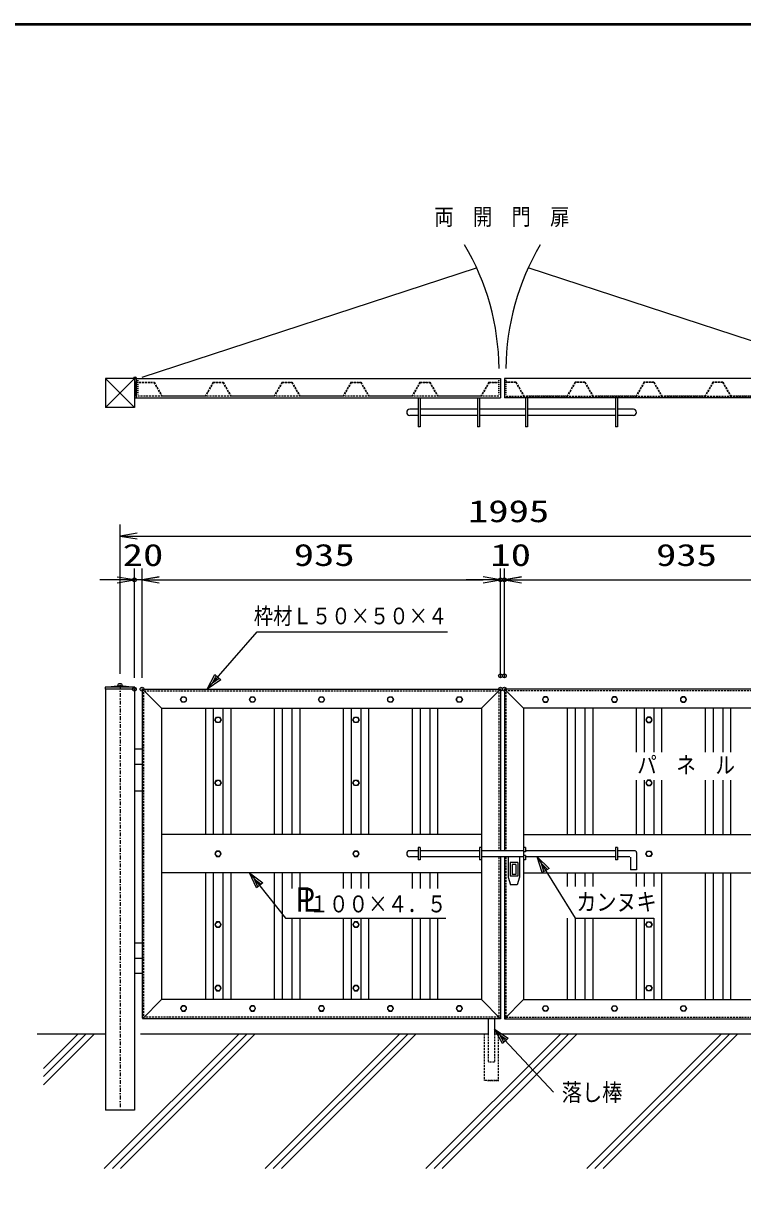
# Model space of a CAD drawing. Units: millimetres, scale not verified. Extents: x -4425 to 4425, y -3150 to 3150.
# Drawn here: x -377 to 1500, y -126 to 2925 of the extents above; entities that cross this region are included whole.
import ezdxf
from ezdxf.enums import TextEntityAlignment as Align

# ---------------------------------------------------------------- set-up
doc = ezdxf.new("R2010")
doc.units = ezdxf.units.MM
doc.header["$LTSCALE"] = 20
doc.header["$PDMODE"] = 32
doc.header["$PDSIZE"] = 10
for name, pattern in [('USER1', [1.01, 0.5, -0.25, 0.01, -0.25]), ('USER2', [0.375, 0.25, -0.125]), ('USER3', [0.26, 0.01, -0.25])]:
    doc.linetypes.add(name, pattern=pattern)
for name, color, linetype, lineweight in [('0-0_1', 7, 'Continuous', 25), ('0-1_2', 7, 'Continuous', 25), ('0-3_0', 1, 'Continuous', 25), ('0-5_WAKU', 7, 'Continuous', 25)]:
    doc.layers.add(name, color=color, linetype=linetype, lineweight=lineweight)
doc.layers.add('0-4_DEFPOINTS', color=7, linetype='Continuous')
doc.styles.add('ＭＳ ゴシック', font='')
doc.styles.get('ＭＳ ゴシック').set_extended_font_data('MS Gothic')

# ---------------------------------------------------------------- blocks, each defined once
blk = doc.blocks.new('DARROWS')
at = {"layer": '0-3_0', "color": 2}
blk.add_line((0, 0), (-19.982, 0), dxfattribs=at)
blk.add_lwpolyline([(-20, -3.333), (0, 0), (-20, 3.333)], dxfattribs=at)

msp = doc.modelspace()

# ---------------------------------------------------------------- linework, layer by layer
at = {"layer": '0-0_1', "color": 4}
for p, q in [((-67.14, 2001.57), (805.64, 2287.24)), ((1813.15, 2001.57), (940.37, 2287.24)), ((963.77, 750.13), (1062.5, 590.05)), ((213.2, 708.17), (307.29, 590.05)), ((307.29, 590.05), (725.1, 590.05)), ((1062.5, 590.05), (1268.01, 590.05)), ((-234.59, 287.67), (-324.62, 197.65)), ((-213.4, 287.67), (-324.62, 176.45)), ((-192.2, 287.67), (-324.62, 155.26)), ((185.03, 287.67), (-165.8, -63.16)), ((206.23, 287.67), (-144.6, -63.16)), ((227.42, 287.67), (-123.41, -63.16)), ((604.66, 287.67), (253.83, -63.16)), ((625.85, 287.67), (275.02, -63.16)), ((647.05, 287.67), (296.22, -63.16)), ((1024.29, 287.67), (673.46, -63.16)), ((1045.48, 287.67), (694.65, -63.16)), ((1066.68, 287.67), (715.84, -63.16)), ((851.97, 300.53), (1005.81, 135.96)), ((1443.91, 287.67), (1093.08, -63.16)), ((1465.11, 287.67), (1114.28, -63.16)), ((1486.3, 287.67), (1135.47, -63.16))]:
    msp.add_line(p, q, dxfattribs=at)
at = {"layer": '0-0_1'}
for p, q in [((-162.09, 1997.88), (-162.09, 1922.95)), ((-87.15, 1997.88), (-162.09, 1997.88)), ((-162.09, 1922.95), (-87.15, 1997.88)), ((-162.09, 1997.88), (-87.15, 1922.95)), ((-87.15, 1997.88), (-87.15, 1922.95)), ((-85.66, 1988.49), (-85.66, 1951.92)), ((-83.66, 1988.49), (-85.66, 1988.49)), ((-83.66, 1988.49), (-83.66, 1951.92)), ((-82.16, 1997.88), (-82.16, 1947.92)), ((-82.16, 1997.88), (868.01, 1997.88)), ((868.01, 1997.88), (868.01, 1947.92)), ((1828.17, 1997.88), (878, 1997.88)), ((878, 1997.88), (878, 1947.92)), ((-87.15, 1922.95), (-162.09, 1922.95)), ((-85.66, 1951.92), (-87.15, 1951.92)), ((-87.15, 1947.92), (868.01, 1947.92)), ((-82.16, 1951.92), (-83.66, 1951.92)), ((653.2, 1947.92), (653.2, 1871.99)), ((658.2, 1947.92), (658.2, 1871.99)), ((808.06, 1947.92), (808.06, 1871.99)), ((813.06, 1947.92), (813.06, 1871.99)), ((1833.17, 1947.92), (878, 1947.92)), ((932.95, 1947.92), (932.95, 1871.99)), ((937.95, 1947.92), (937.95, 1871.99)), ((1167.74, 1947.92), (1167.74, 1871.99)), ((1172.74, 1947.92), (1172.74, 1871.99)), ((653.2, 1917.95), (631.22, 1917.95)), ((653.2, 1901.96), (631.22, 1901.96)), ((808.06, 1917.95), (658.2, 1917.95)), ((808.06, 1901.96), (658.2, 1901.96)), ((932.95, 1917.95), (813.06, 1917.95)), ((932.95, 1901.96), (813.06, 1901.96)), ((1167.74, 1917.95), (937.95, 1917.95)), ((1167.74, 1901.96), (937.95, 1901.96)), ((1214.7, 1917.95), (1172.74, 1917.95)), ((1214.7, 1901.96), (1172.74, 1901.96)), ((658.2, 1871.99), (653.2, 1871.99)), ((813.06, 1871.99), (808.06, 1871.99)), ((937.95, 1871.99), (932.95, 1871.99)), ((1172.74, 1871.99), (1167.74, 1871.99)), ((-163.59, 1192.6), (-163.59, 1187.61)), ((-124.62, 1197.6), (-85.66, 1192.6)), ((-85.66, 1187.61), (-163.59, 1187.61)), ((-162.09, 1187.61), (-162.09, 88.94)), ((-87.15, 1187.61), (-87.15, 88.94)), ((-67.16, 1187.61), (-67.16, 328.64)), ((-66.16, 1187.61), (868.01, 1187.61)), ((-16.2, 1137.65), (-66.16, 1187.61)), ((818.05, 1137.65), (868.01, 1187.61)), ((868.01, 1187.61), (868.01, 766.12)), ((1812.17, 1187.61), (878, 1187.61)), ((927.96, 1137.65), (878, 1187.61)), ((878, 1187.61), (878, 766.12)), ((-16.2, 1137.65), (-16.2, 378.59)), ((-16.2, 1137.65), (818.06, 1137.65)), ((97.99, 1137.65), (97.99, 808.08)), ((118.64, 1137.65), (118.64, 808.08)), ((143.69, 1137.65), (143.69, 808.08)), ((164.34, 1137.65), (164.34, 808.08)), ((277.83, 1137.65), (277.83, 808.08)), ((298.48, 1137.65), (298.48, 808.08)), ((323.53, 1137.65), (323.53, 808.08)), ((344.18, 1137.65), (344.18, 808.08)), ((457.67, 1137.65), (457.67, 808.08)), ((478.32, 1137.65), (478.32, 808.08)), ((503.37, 1137.65), (503.37, 808.08)), ((524.02, 1137.65), (524.02, 808.08)), ((637.51, 1137.65), (637.51, 808.08)), ((658.16, 1137.65), (658.16, 808.08)), ((683.21, 1137.65), (683.21, 808.08)), ((703.86, 1137.65), (703.86, 808.08)), ((1762.21, 1137.65), (927.96, 1137.65)), ((1042.15, 1137.65), (1042.15, 808.08)), ((1062.8, 1137.65), (1062.8, 808.08)), ((1087.85, 1137.65), (1087.85, 808.08)), ((1108.5, 1137.65), (1108.5, 808.08)), ((1221.99, 1137.65), (1221.99, 1023.64)), ((1242.64, 1137.65), (1242.64, 1023.64)), ((1267.69, 1137.65), (1267.69, 1023.64)), ((1288.34, 1137.65), (1288.34, 1023.64)), ((1401.83, 1137.65), (1401.83, 1023.64)), ((1422.48, 1137.65), (1422.48, 1023.64)), ((1447.53, 1137.65), (1447.53, 1023.64)), ((1468.18, 1137.65), (1468.18, 1023.64)), ((-67.16, 1031.04), (-87.15, 1031.04)), ((-67.16, 991.08), (-87.15, 991.08)), ((1221.99, 950.34), (1221.99, 808.08)), ((1242.64, 950.34), (1242.64, 808.08)), ((1267.69, 950.34), (1267.69, 808.08)), ((1288.34, 950.34), (1288.34, 808.08)), ((1401.83, 950.34), (1401.83, 808.08)), ((1422.48, 950.34), (1422.48, 808.08)), ((1447.53, 950.34), (1447.53, 808.08)), ((1468.18, 950.34), (1468.18, 808.08)), ((-67.16, 921.01), (-87.15, 921.01)), ((818.05, 808.08), (-16.2, 808.08)), ((927.96, 808.08), (1762.21, 808.08)), ((653.2, 766.12), (631.22, 766.12)), ((658.2, 774.11), (653.2, 774.11)), ((653.2, 774.11), (653.2, 742.14)), ((658.2, 774.11), (658.2, 742.14)), ((813.06, 766.12), (658.2, 766.12)), ((818.05, 774.11), (813.06, 774.11)), ((813.06, 774.11), (813.06, 742.14)), ((927.96, 766.12), (818.05, 766.12)), ((932.95, 774.11), (927.96, 774.11)), ((932.95, 763.12), (927.96, 763.12)), ((932.95, 774.11), (932.95, 763.12)), ((1167.74, 766.12), (932.95, 766.12)), ((1167.74, 774.11), (1167.74, 742.14)), ((1172.74, 774.11), (1167.74, 774.11)), ((1172.74, 774.11), (1172.74, 742.14)), ((1217.7, 766.12), (1172.74, 766.12)), ((653.2, 750.13), (631.22, 750.13)), ((658.2, 742.14), (653.2, 742.14)), ((813.06, 750.13), (658.2, 750.13)), ((818.05, 742.14), (813.06, 742.14)), ((927.96, 750.13), (818.05, 750.13)), ((868.01, 750.13), (868.01, 327.64)), ((878, 750.13), (878, 327.64)), ((888.32, 750.22), (888.32, 697.43)), ((892.99, 735.14), (892.99, 699.32)), ((912.97, 735.14), (892.99, 735.14)), ((917.63, 750.22), (917.63, 697.43)), ((932.95, 753.13), (927.96, 753.13)), ((1167.74, 750.13), (932.95, 750.13)), ((1172.74, 742.14), (1167.74, 742.14)), ((1205.71, 750.13), (1172.74, 750.13)), ((1206.71, 749.13), (1206.71, 716.16)), ((1222.7, 761.12), (1222.69, 716.16)), ((818.05, 708.17), (-16.2, 708.17)), ((97.99, 708.17), (97.99, 378.59)), ((118.64, 708.17), (118.64, 378.59)), ((143.69, 708.17), (143.69, 378.59)), ((164.34, 708.17), (164.34, 378.59)), ((277.83, 708.17), (277.83, 378.59)), ((298.48, 708.17), (298.48, 378.59)), ((323.53, 708.17), (323.53, 667.25)), ((344.18, 708.17), (344.18, 667.25)), ((457.67, 708.17), (457.67, 667.25)), ((478.32, 708.17), (478.32, 667.25)), ((503.37, 708.17), (503.37, 667.25)), ((524.02, 708.17), (524.02, 667.25)), ((637.51, 708.17), (637.51, 667.25)), ((658.16, 708.17), (658.16, 667.25)), ((683.21, 708.17), (683.21, 667.25)), ((703.86, 708.17), (703.86, 667.25)), ((897.98, 730.15), (897.98, 704.32)), ((907.97, 730.15), (897.98, 730.15)), ((927.96, 708.17), (1762.21, 708.17)), ((1042.15, 708.17), (1042.15, 673.07)), ((1062.8, 708.17), (1062.8, 673.07)), ((1087.85, 708.17), (1087.85, 673.07)), ((1108.5, 708.17), (1108.5, 673.07)), ((1222.7, 716.16), (1206.71, 716.16)), ((1221.99, 708.17), (1221.99, 673.07)), ((1242.64, 708.17), (1242.64, 673.07)), ((1267.69, 708.17), (1267.69, 673.07)), ((1288.34, 708.17), (1288.34, 378.59)), ((1401.83, 708.17), (1401.83, 378.59)), ((1422.48, 708.17), (1422.48, 378.59)), ((1447.53, 708.17), (1447.53, 378.59)), ((1468.18, 708.17), (1468.18, 378.59)), ((888.32, 697.43), (894.12, 676.7)), ((911.84, 676.7), (894.12, 676.7)), ((917.63, 697.43), (911.84, 676.7)), ((323.53, 590.05), (323.53, 378.59)), ((344.18, 590.05), (344.18, 378.59)), ((457.67, 590.05), (457.67, 378.59)), ((478.32, 590.05), (478.32, 378.59)), ((503.37, 590.05), (503.37, 378.59)), ((524.02, 590.05), (524.02, 378.59)), ((637.51, 590.05), (637.51, 378.59)), ((658.16, 590.05), (658.16, 378.59)), ((683.21, 590.05), (683.21, 378.59)), ((703.86, 590.05), (703.86, 378.59)), ((1042.15, 590.05), (1042.15, 378.59)), ((1062.8, 590.05), (1062.8, 378.59)), ((1087.85, 590.05), (1087.85, 378.59)), ((1108.5, 590.05), (1108.5, 378.59)), ((1221.99, 590.05), (1221.99, 378.59)), ((1242.64, 590.05), (1242.64, 378.59)), ((1267.69, 590.05), (1267.69, 378.59)), ((-67.16, 525.17), (-87.15, 525.17)), ((-67.16, 485.2), (-87.15, 485.2)), ((-67.16, 445.24), (-87.15, 445.24)), ((818.05, 377.59), (868.01, 327.64)), ((927.96, 377.59), (878, 327.64)), ((868.01, 327.64), (-66.16, 327.64)), ((835.57, 328.64), (835.57, 288.67)), ((851.97, 328.64), (851.97, 288.67)), ((878, 327.64), (1812.17, 327.64)), ((-162.09, 287.67), (-340.62, 287.67)), ((835.57, 287.67), (-71.15, 287.67)), ((1817.17, 287.67), (851.97, 287.67)), ((-87.15, 88.94), (-162.09, 88.94))]:
    msp.add_line(p, q, dxfattribs=at)
at = {"layer": '0-0_1', "linetype": 'USER2'}
for p, q in [((-82.16, 1988.49), (-35.69, 1988.49)), ((-82.16, 1987.69), (-36.15, 1987.69)), ((-36.15, 1987.69), (-15.5, 1951.92)), ((-35.69, 1988.49), (-15.03, 1952.72)), ((118.18, 1988.49), (97.53, 1952.72)), ((118.64, 1987.69), (97.99, 1951.92)), ((118.18, 1988.49), (144.15, 1988.49)), ((118.64, 1987.69), (143.69, 1987.69)), ((143.69, 1987.69), (164.34, 1951.92)), ((144.15, 1988.49), (164.81, 1952.72)), ((298.02, 1988.49), (277.37, 1952.72)), ((298.48, 1987.69), (277.83, 1951.92)), ((298.02, 1988.49), (323.99, 1988.49)), ((299.02, 1987.69), (323.53, 1987.69)), ((323.53, 1987.69), (344.18, 1951.92)), ((323.99, 1988.49), (344.65, 1952.72)), ((477.86, 1988.49), (457.21, 1952.72)), ((478.32, 1987.69), (457.67, 1951.92)), ((477.86, 1988.49), (503.83, 1988.49)), ((478.86, 1987.69), (503.37, 1987.69)), ((503.37, 1987.69), (524.02, 1951.92)), ((503.83, 1988.49), (524.49, 1952.72)), ((657.7, 1988.49), (637.05, 1952.72)), ((658.16, 1987.69), (637.51, 1951.92)), ((657.7, 1988.49), (683.67, 1988.49)), ((658.7, 1987.69), (683.21, 1987.69)), ((683.21, 1987.69), (703.86, 1951.92)), ((683.67, 1988.49), (704.33, 1952.72)), ((837.54, 1988.49), (816.89, 1952.72)), ((838, 1987.69), (817.35, 1951.92)), ((837.54, 1988.49), (864.01, 1988.49)), ((838.54, 1987.69), (864.01, 1987.69)), ((908.47, 1988.49), (882, 1988.49)), ((907.47, 1987.69), (882, 1987.69)), ((908.01, 1987.69), (928.66, 1951.92)), ((908.47, 1988.49), (929.12, 1952.72)), ((1062.34, 1988.49), (1041.69, 1952.72)), ((1062.8, 1987.69), (1042.15, 1951.92)), ((1088.31, 1988.49), (1062.34, 1988.49)), ((1087.31, 1987.69), (1062.8, 1987.69)), ((1087.85, 1987.69), (1108.5, 1951.92)), ((1088.31, 1988.49), (1108.96, 1952.72)), ((1242.18, 1988.49), (1221.53, 1952.72)), ((1242.64, 1987.69), (1221.99, 1951.92)), ((1268.15, 1988.49), (1242.18, 1988.49)), ((1267.15, 1987.69), (1242.64, 1987.69)), ((1267.69, 1987.69), (1288.34, 1951.92)), ((1268.15, 1988.49), (1288.8, 1952.72)), ((1422.02, 1988.49), (1401.37, 1952.72)), ((1422.48, 1987.69), (1401.83, 1951.92)), ((1447.99, 1988.49), (1422.02, 1988.49)), ((1446.99, 1987.69), (1422.48, 1987.69)), ((1447.53, 1987.69), (1468.18, 1951.92)), ((1447.99, 1988.49), (1468.65, 1952.72)), ((864.01, 1951.92), (-82.16, 1951.92)), ((-15.03, 1952.72), (97.53, 1952.72)), ((164.81, 1952.72), (277.37, 1952.72)), ((344.65, 1952.72), (457.21, 1952.72)), ((524.49, 1952.72), (637.05, 1952.72)), ((704.33, 1952.72), (816.89, 1952.72)), ((882, 1951.92), (1828.17, 1951.92)), ((-63.16, 1187.61), (-63.16, 328.64)), ((-62.16, 1183.61), (864.01, 1183.61)), ((864.01, 1187.61), (864.01, 766.12)), ((882, 1187.61), (882, 766.12)), ((1808.17, 1183.61), (882, 1183.61)), ((864.01, 750.13), (864.01, 328.64)), ((882, 750.13), (882, 328.64)), ((864.01, 331.64), (-62.16, 331.64)), ((882, 331.64), (1808.17, 331.64)), ((825.57, 288.67), (825.57, 166.72)), ((835.57, 288.67), (835.57, 213.84)), ((851.97, 288.67), (851.97, 213.84)), ((861.96, 288.67), (861.96, 166.72)), ((851.97, 213.84), (835.57, 213.84))]:
    msp.add_line(p, q, dxfattribs=at)
at = {"layer": '0-0_1', "linetype": 'USER3'}
for p, q in [((-78.16, 1997.88), (-78.16, 1951.92)), ((864.01, 1997.88), (864.01, 1951.92)), ((882, 1997.88), (882, 1951.92)), ((1041.69, 1952.72), (929.12, 1952.72)), ((1221.53, 1952.72), (1108.96, 1952.72)), ((1401.37, 1952.72), (1288.81, 1952.72)), ((1581.21, 1952.72), (1468.65, 1952.72)), ((861.96, 166.72), (825.57, 166.72))]:
    msp.add_line(p, q, dxfattribs=at)
at = {"layer": '0-0_1', "color": 4, "linetype": 'USER1'}
msp.add_line((-124.62, 1197.6), (-124.62, 88.94), dxfattribs=at)
at = {"layer": '0-0_1', "color": 4}
for points in [[(102.72, 1187.61), (233.57, 1337.47), (729.42, 1337.47)], [(134.27, 1215.77), (116.52, 1203.41), (126.37, 1222.67)], [(981.34, 711.66), (974.79, 732.27), (990.27, 717.17)], [(235.24, 672.08), (226.27, 691.76), (243.45, 678.61)], [(876.79, 266.29), (866.3, 285.2), (884.46, 273.46)]]:
    msp.add_lwpolyline(points, dxfattribs=at)
for points in [[(138.22, 1212.32), (102.72, 1187.61), (122.42, 1226.12)], [(976.87, 708.91), (963.77, 750.13), (994.73, 719.92)], [(231.14, 668.81), (213.2, 708.17), (247.55, 681.88)], [(872.96, 262.71), (851.97, 300.53), (888.29, 277.04)]]:
    msp.add_lwpolyline(points, close=True, dxfattribs=at)
at = {"layer": '0-0_1'}
for points in [[(-85.66, 1192.6), (-163.59, 1192.6), (-124.62, 1197.6)], [(818.05, 1137.65), (818.05, 624.24), (818.05, 378.59)], [(927.96, 1137.65), (927.96, 624.24), (927.96, 378.59)], [(912.97, 735.14), (912.97, 699.32), (892.99, 699.32)], [(932.95, 753.13), (932.95, 742.14), (927.96, 742.14)], [(907.97, 730.15), (907.97, 704.32), (897.98, 704.32)], [(818.05, 377.59), (-16.2, 377.59), (-66.16, 327.64)], [(927.96, 377.59), (1762.21, 377.59), (1812.17, 327.64)]]:
    msp.add_lwpolyline(points, dxfattribs=at)
for radius in [3, 2]:
    msp.add_circle((-85.54, 1999.77), radius, dxfattribs=at)
at = {"layer": '0-0_1', "color": 4}
for centre, start, end in [((224.17, 2020.08), 0.39774, 30.71861), ((1521.84, 2020.08), 149.28139, 179.60226)]:
    msp.add_arc(centre, 639.91, start, end, dxfattribs=at)
at = {"layer": '0-0_1'}
for centre, radius, start, end in [((631.22, 1909.96), 7.99, 90, 269.9967), ((1214.7, 1909.96), 7.99, 270, 90), ((631.22, 758.12), 7.99, 90, 270), ((1217.7, 761.12), 5, 0, 90)]:
    msp.add_arc(centre, radius, start, end, dxfattribs=at)
at = {"layer": '0-1_2'}
for points in [[(49.24, 1160.63), (45.24, 1153.71), (37.25, 1153.71), (33.25, 1160.63), (37.25, 1167.55), (45.24, 1167.55)], [(229.08, 1160.63), (225.08, 1153.71), (217.09, 1153.71), (213.09, 1160.63), (217.09, 1167.55), (225.08, 1167.55)], [(408.92, 1160.63), (404.92, 1153.71), (396.93, 1153.71), (392.93, 1160.63), (396.93, 1167.55), (404.92, 1167.55)], [(588.76, 1160.63), (584.76, 1153.71), (576.77, 1153.71), (572.77, 1160.63), (576.77, 1167.55), (584.76, 1167.55)], [(768.6, 1160.63), (764.6, 1153.71), (756.61, 1153.71), (752.61, 1160.63), (756.61, 1167.55), (764.6, 1167.55)], [(977.41, 1160.63), (981.41, 1153.71), (989.4, 1153.71), (993.4, 1160.63), (989.4, 1167.55), (981.41, 1167.55)], [(1157.25, 1160.63), (1161.25, 1153.71), (1169.24, 1153.71), (1173.24, 1160.63), (1169.24, 1167.55), (1161.25, 1167.55)], [(1337.09, 1160.63), (1341.09, 1153.71), (1349.08, 1153.71), (1353.08, 1160.63), (1349.08, 1167.55), (1341.09, 1167.55)], [(139.16, 1107.68), (135.16, 1100.76), (127.17, 1100.76), (123.17, 1107.68), (127.17, 1114.6), (135.16, 1114.6)], [(498.84, 1107.68), (494.84, 1100.76), (486.85, 1100.76), (482.85, 1107.68), (486.85, 1114.6), (494.84, 1114.6)], [(1247.17, 1107.68), (1251.17, 1100.76), (1259.16, 1100.76), (1263.16, 1107.68), (1259.16, 1114.6), (1251.17, 1114.6)], [(139.16, 942.96), (135.16, 936.04), (127.17, 936.04), (123.17, 942.96), (127.17, 949.88), (135.16, 949.88)], [(498.84, 942.96), (494.84, 936.04), (486.85, 936.04), (482.85, 942.96), (486.85, 949.88), (494.84, 949.88)], [(1247.17, 942.96), (1251.17, 936.04), (1259.16, 936.04), (1263.16, 942.96), (1259.16, 949.88), (1251.17, 949.88)], [(139.16, 758.12), (135.16, 765.04), (127.17, 765.04), (123.17, 758.12), (127.17, 751.2), (135.16, 751.2)], [(498.84, 758.12), (494.84, 765.04), (486.85, 765.04), (482.85, 758.12), (486.85, 751.2), (494.84, 751.2)], [(1247.17, 758.12), (1251.17, 765.04), (1259.16, 765.04), (1263.16, 758.12), (1259.16, 751.2), (1251.17, 751.2)], [(139.16, 573.29), (135.16, 580.21), (127.17, 580.21), (123.17, 573.29), (127.17, 566.37), (135.16, 566.37)], [(498.84, 573.29), (494.84, 580.21), (486.85, 580.21), (482.85, 573.29), (486.85, 566.37), (494.84, 566.37)], [(1247.17, 573.29), (1251.17, 580.21), (1259.16, 580.21), (1263.16, 573.29), (1259.16, 566.37), (1251.17, 566.37)], [(139.16, 407.57), (135.16, 414.49), (127.17, 414.49), (123.17, 407.57), (127.17, 400.65), (135.16, 400.65)], [(498.84, 407.57), (494.84, 414.49), (486.85, 414.49), (482.85, 407.57), (486.85, 400.65), (494.84, 400.65)], [(1247.17, 407.57), (1251.17, 414.49), (1259.16, 414.49), (1263.16, 407.57), (1259.16, 400.65), (1251.17, 400.65)], [(49.24, 354.61), (45.24, 361.54), (37.25, 361.54), (33.25, 354.61), (37.25, 347.69), (45.24, 347.69)], [(229.08, 354.61), (225.08, 361.54), (217.09, 361.54), (213.09, 354.61), (217.09, 347.69), (225.08, 347.69)], [(408.92, 354.61), (404.92, 361.54), (396.93, 361.54), (392.93, 354.61), (396.93, 347.69), (404.92, 347.69)], [(588.76, 354.61), (584.76, 361.54), (576.77, 361.54), (572.77, 354.61), (576.77, 347.69), (584.76, 347.69)], [(768.6, 354.61), (764.6, 361.54), (756.61, 361.54), (752.61, 354.61), (756.61, 347.69), (764.6, 347.69)], [(977.41, 354.61), (981.41, 361.54), (989.4, 361.54), (993.4, 354.61), (989.4, 347.69), (981.41, 347.69)], [(1157.25, 354.61), (1161.25, 361.54), (1169.24, 361.54), (1173.24, 354.61), (1169.24, 347.69), (1161.25, 347.69)], [(1337.09, 354.61), (1341.09, 361.54), (1349.08, 361.54), (1353.08, 354.61), (1349.08, 347.69), (1341.09, 347.69)]]:
    msp.add_lwpolyline(points, close=True, dxfattribs=at)
for centre in [(41.25, 1160.63), (221.09, 1160.63), (400.93, 1160.63), (580.77, 1160.63), (760.61, 1160.63), (985.41, 1160.63), (1165.25, 1160.63), (1345.09, 1160.63), (131.17, 1107.68), (490.85, 1107.68), (1255.17, 1107.68), (131.17, 942.96), (490.85, 942.96), (1255.17, 942.96), (131.17, 758.12), (490.85, 758.12), (1255.17, 758.12), (131.17, 573.29), (490.85, 573.29), (1255.17, 573.29), (131.17, 407.57), (490.85, 407.57), (1255.17, 407.57), (41.25, 354.61), (221.09, 354.61), (400.93, 354.61), (580.77, 354.61), (760.61, 354.61), (985.41, 354.61), (1165.25, 354.61), (1345.09, 354.61)]:
    msp.add_circle(centre, 6.92, dxfattribs=at)
at = {"layer": '0-3_0'}
for p, q in [((-124.62, 1227.6), (-124.62, 1617.14)), ((-87.15, 1217.61), (-87.15, 1502.76)), ((-67.16, 1217.61), (-67.16, 1502.86)), ((-67.16, 1217.61), (-67.16, 1502.76)), ((868.01, 1252.58), (868.01, 1502.86)), ((868.01, 1217.61), (868.01, 1502.86)), ((878, 1252.58), (878, 1502.86)), ((878, 1217.61), (878, 1502.76))]:
    msp.add_line(p, q, dxfattribs=at)
at = {"layer": '0-3_0', "color": 2}
for p, q in [((-79.62, 1587.14), (1825.63, 1587.14)), ((-132.15, 1472.76), (-177.15, 1472.76)), ((-67.16, 1472.76), (-87.15, 1472.76)), ((-22.16, 1472.86), (823.01, 1472.86)), ((-22.16, 1472.76), (22.84, 1472.76)), ((823.01, 1472.86), (778.01, 1472.86)), ((868.01, 1472.86), (878, 1472.86)), ((923, 1472.86), (968, 1472.86)), ((923, 1472.76), (1768.17, 1472.76))]:
    msp.add_line(p, q, dxfattribs=at)
at = {"layer": '0-3_0', "color": 7}
msp.add_line((-85.66, 1192.6), (-85.66, 1187.61), dxfattribs=at)
at = {"layer": '0-3_0', "color": 7, "linetype": 'USER2'}
msp.add_line((861.96, 166.72), (825.57, 166.72), dxfattribs=at)
at = {"layer": '0-4_DEFPOINTS'}
for p in [(-87.15, 1472.76), (868.01, 1472.86), (878, 1472.86), (868.01, 1222.58), (878, 1222.58), (-124.62, 1197.6), (-87.15, 1187.61), (-67.16, 1187.61), (868.01, 1187.61), (878, 1187.61)]:
    msp.add_point(p, dxfattribs=at)
at = {"layer": '0-5_WAKU'}
msp.add_line((-4048.02, 2923), (4197.98, 2923), dxfattribs=at)
msp.add_lwpolyline([(-4050.02, 2925), (4199.98, 2925), (4199.98, -2925), (-4050.02, -2925)], close=True, dxfattribs=at)
msp.add_lwpolyline([(-4046.02, -2921), (-4046.02, 2921), (4195.98, 2921)], dxfattribs=at)

# ---------------------------------------------------------------- block references
at = {"layer": '0-3_0', "xscale": 2.25, "yscale": 2.25, "rotation": 180}
for p in [(-124.62, 1587.14), (-67.16, 1472.86), (-67.16, 1472.76), (878, 1472.86), (878, 1472.76)]:
    msp.add_blockref('DARROWS', p, dxfattribs=at)
at = {"layer": '0-3_0', "xscale": 2.25, "yscale": 2.25}
for p in [(-87.15, 1472.76), (868.01, 1472.86), (868.01, 1472.86)]:
    msp.add_blockref('DARROWS', p, dxfattribs=at)

# ---------------------------------------------------------------- texts
at = {"layer": '0-0_1', "color": 4, "style": 'ＭＳ ゴシック', "width": 0.85}
for s, height, p in [('両\u3000開\u3000門\u3000扉', 43.4, (695.41, 2385.61)), ('枠材Ｌ５０×５０×４', 43.55, (224.46, 1343.84)), ('パ\u3000ネ\u3000ル', 44.01, (1224.48, 954.54)), ('Ｐ', 63.05, (322.21, 588.27)), ('Ｌ', 63.05, (337.2, 588.27)), ('１００×４．５', 44.13, (369.17, 591.91)), ('カンヌキ', 45.16, (1065.73, 596.17)), ('落し棒', 45.42, (1027.75, 99.06))]:
    msp.add_text(s, height=height, dxfattribs=at).set_placement(p, align=Align.BOTTOM_LEFT)
at = {"layer": '0-3_0', "color": 3, "style": 'ＭＳ ゴシック', "width": 1.35}
for s, p in [('1995', (783.01, 1606.04)), ('20', (-117.66, 1491.65)), ('935', (328.43, 1491.76)), ('10', (841.51, 1491.76)), ('935', (1273.59, 1491.65))]:
    msp.add_text(s, height=57.77, dxfattribs=at).set_placement(p, align=Align.BOTTOM_LEFT)

doc.saveas('drawing.dxf')
